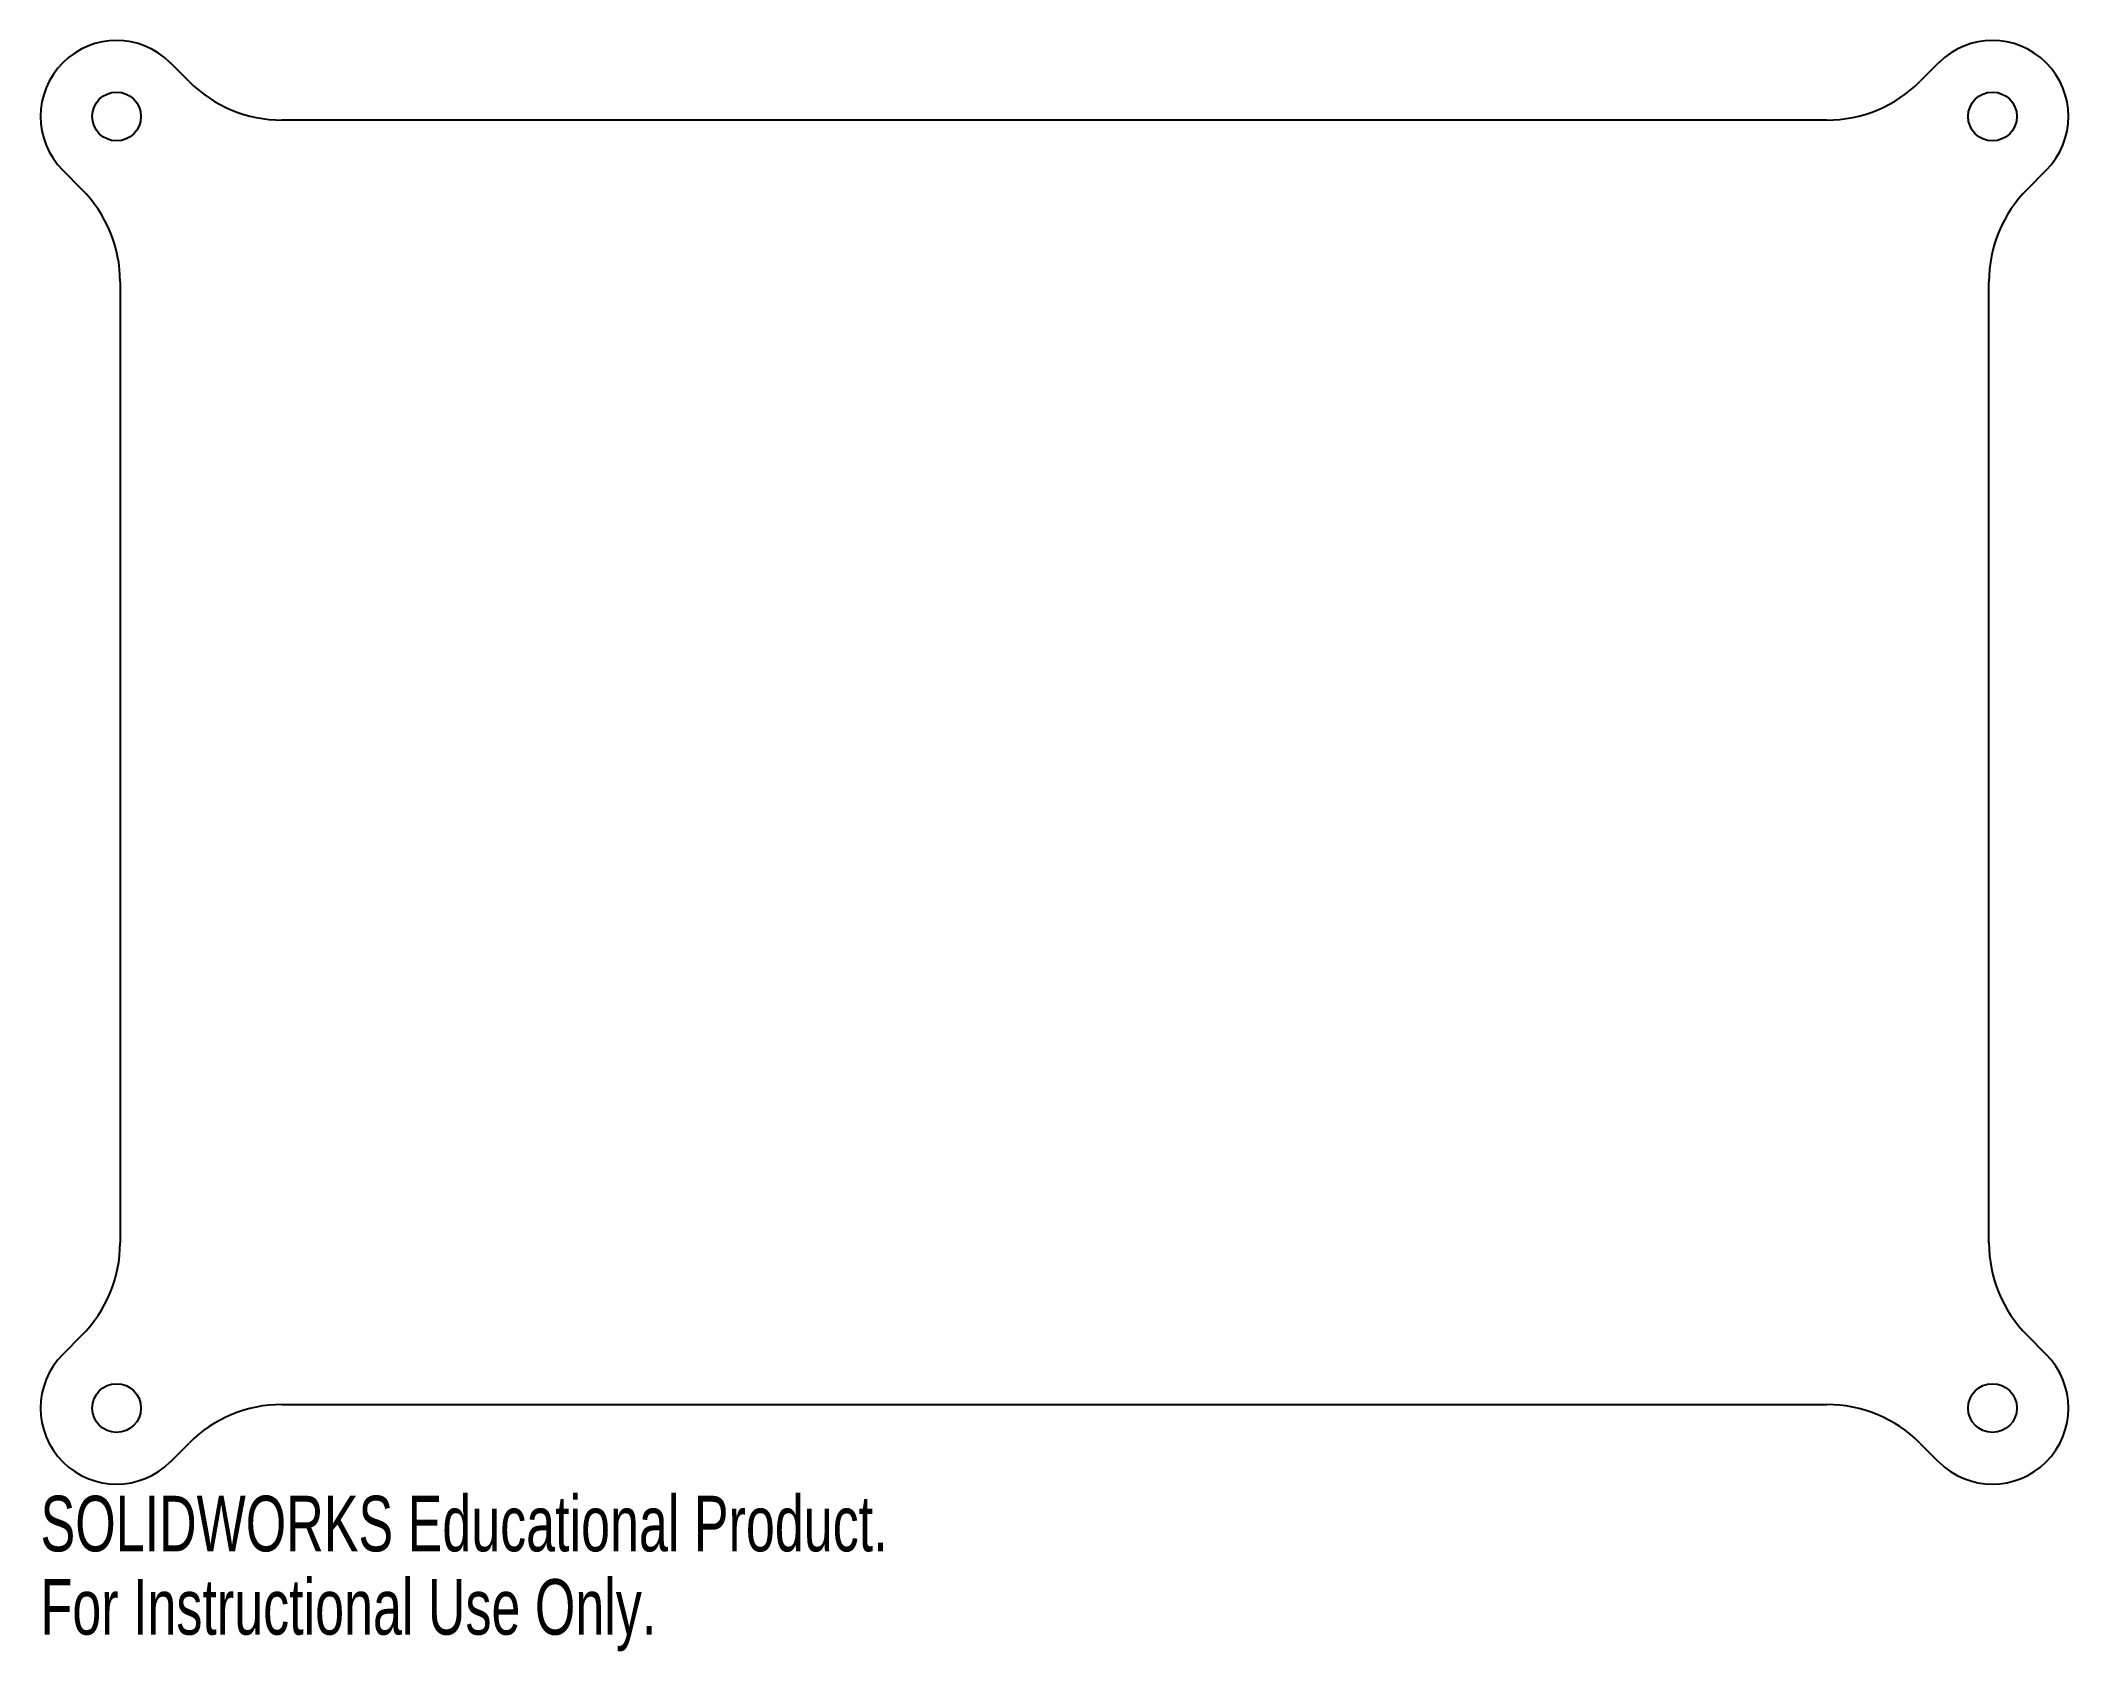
# Model space of a CAD drawing. Header units: millimetres. Extents: x -93 to 83, y -75 to 65.
import ezdxf

# ---------------------------------------------------------------- set-up
doc = ezdxf.new("R2010")
doc.units = ezdxf.units.MM
doc.styles.add('SLDTEXTSTYLE0', font='TXT', dxfattribs={"width": 0.7})

msp = doc.modelspace()

# ---------------------------------------------------------------- linework, layer by layer
at = {"color": 7, "linetype": 'Continuous', "lineweight": 25}
for p, q in [((-80.56, 61.53), (-82.19, 63.17)), ((71.63, 63.17), (70, 61.53)), ((61.91, 58.19), (-72.48, 58.19)), ((-91.54, 53.82), (-89.91, 52.18)), ((79.35, 52.18), (80.98, 53.82)), ((-86.56, 44.1), (-86.56, -39.49)), ((76, -39.49), (76, 44.1)), ((-89.91, -47.57), (-91.54, -49.21)), ((80.98, -49.21), (79.35, -47.57)), ((-72.48, -53.57), (61.91, -53.57)), ((-82.19, -58.56), (-80.56, -56.92)), ((70, -56.92), (71.63, -58.56))]:
    msp.add_line(p, q, dxfattribs=at)
for centre in [(-86.87, 58.5), (76.31, 58.5), (-86.87, -53.88), (76.31, -53.88)]:
    msp.add_circle(centre, 2.12, dxfattribs=at)
for centre, radius, start, end in [((-86.87, 58.5), 6.61, 45, 225), ((76.31, 58.5), 6.61, 315, 135), ((-72.48, 69.62), 11.43, 225, 270), ((61.91, 69.62), 11.43, 270, 315), ((-97.99, 44.1), 11.43, 0, 45), ((87.43, 44.1), 11.43, 135, 180), ((-97.99, -39.49), 11.43, 315, 0), ((87.43, -39.49), 11.43, 180, 225), ((-86.87, -53.88), 6.61, 135, 315), ((76.31, -53.88), 6.61, 225, 45), ((-72.48, -65), 11.43, 90, 135), ((61.91, -65), 11.43, 45, 90)]:
    msp.add_arc(centre, radius, start, end, dxfattribs=at)

# ---------------------------------------------------------------- texts
at = {"color": 7, "linetype": 'Continuous', "char_height": 4.8336, "attachment_point": 1, "style": 'SLDTEXTSTYLE0'}
for s, insert in [('SOLIDWORKS Educational Product.', (-93.48, -61.51)), ('For Instructional Use Only.', (-93.48, -68.76))]:
    msp.add_mtext(s, dxfattribs=dict(at, insert=insert))

doc.saveas('drawing.dxf')
